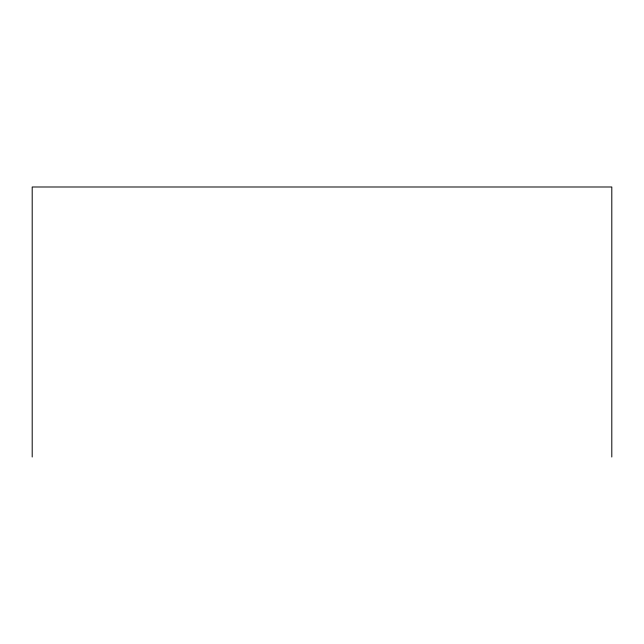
<?xml version="1.0" encoding="UTF-8"?>
<svg xmlns="http://www.w3.org/2000/svg" width="644" height="644" viewBox="0 0 644 644"><rect width="100%" height="100%" fill="white"/><g stroke="black" fill="none" stroke-linecap="round" stroke-linejoin="round"><path stroke-width="0.97" d="M611.8 457.007L611.8 186.993L32.2 186.993L32.2 457.007"/></g></svg>
